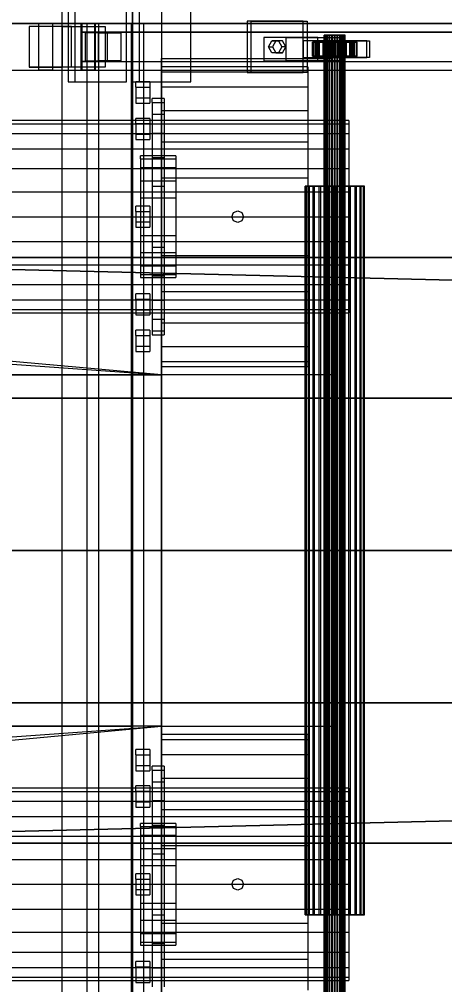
# Model space of a CAD drawing. Header units: millimetres. Extents: x -191664 to 191490, y -197311 to 10263.
# Drawn here: x 16648 to 17011, y -18371 to -17546 of the extents above; entities that cross this region are included whole.
import ezdxf

# ---------------------------------------------------------------- set-up
doc = ezdxf.new("R2010")
doc.units = ezdxf.units.MM
for name, color, linetype, lineweight in [('COTAS_INSTALACION_P', 30, 'Continuous', 0), ('superior_C02', 7, 'Continuous', 0), ('superior_mezcladora', 7, 'Continuous', 0), ('superior_mix-C02', 7, 'Continuous', 0)]:
    doc.layers.add(name, color=color, linetype=linetype, lineweight=lineweight)
doc.dimstyles.new('PLANTA_100', dxfattribs={"dimtxt": 250, "dimasz": 150, "dimexe": 150, "dimexo": 80, "dimgap": 100, "dimtad": 1, "dimtih": 1, "dimtoh": 1, "dimdec": 1, "dimdsep": 46, "dimcen": 0.09, "dimclrd": 1, "dimclre": 1, "dimclrt": 1, "dimadec": 0, "dimazin": 0, "dimtfac": 1, "dimtdec": 4, "dimtofl": 0, "dimtmove": 0, "dimatfit": 3, "dimfxl": 1, "dimtolj": 1, "dimtzin": 0, "dimarcsym": 0})

# ---------------------------------------------------------------- blocks, each defined once
blk = doc.blocks.new('*D5')
at = {"layer": 'COTAS_INSTALACION_P', "color": 1, "lineweight": -2, "transparency": 16777216}
for p, q in [((-1000, -18080), (-1000, -25850)), ((60117.12, -18080), (60117.12, -25850)), ((-850, -25700), (59967.12, -25700))]:
    blk.add_line(p, q, dxfattribs=at)
at = {"layer": 'COTAS_INSTALACION_P', "color": 1, "transparency": 16777216}
for points in [[(-850, -25675), (-850, -25725), (-1000, -25700)], [(59967.12, -25675), (59967.12, -25725), (60117.12, -25700)]]:
    blk.add_solid(points, dxfattribs=at)
at = {"layer": 'Defpoints', "color": 0, "transparency": 16777216}
for p in [(-1000, -18000), (60117.12, -18000), (60117.12, -25700)]:
    blk.add_point(p, dxfattribs=at)

msp = doc.modelspace()

# ---------------------------------------------------------------- linework, layer by layer
at = {"layer": 'superior_C02', "color": 139, "true_color": 0x354b57}
for p, q in [((16664.68, -17550), (16094.52, -17550)), ((16106.21, -17550), (16676.37, -17550)), ((16701.24, -17550), (16118.21, -17550)), ((16129.27, -17550), (16712.3, -17550)), ((16684.87, -17552.5), (16656.18, -17552.5)), ((16656.18, -17552.5), (16656.18, -17587.5)), ((16692.42, -17552.5), (16656.18, -17552.5)), ((16664.68, -17550), (16676.37, -17550)), ((16664.68, -17590), (16664.68, -17550)), ((17812.29, -17550), (16664.68, -17550)), ((16676.37, -17550), (16676.37, -17590)), ((16676.37, -17550), (17823.98, -17550)), ((16684.87, -17587.5), (16684.87, -17552.5)), ((16684.87, -17552.5), (16721.11, -17552.5)), ((16692.42, -17587.5), (16692.42, -17552.5)), ((16692.42, -17552.5), (16721.11, -17552.5)), ((16700.79, -17550), (16712.75, -17550)), ((16700.79, -17590), (16700.79, -17550)), ((17867.68, -17550), (16700.79, -17550)), ((16701.24, -17550), (16701.24, -17590)), ((16712.3, -17550), (16701.24, -17550)), ((16743.88, -17550), (16705.62, -17550)), ((16705.62, -17550), (16705.62, -18450)), ((16715.85, -17550), (16705.62, -17550)), ((16712.3, -17590), (16712.3, -17550)), ((16712.75, -17550), (16712.75, -17590)), ((16712.75, -17550), (17879.65, -17550)), ((16715.85, -18450), (16715.85, -17550)), ((16715.85, -17550), (16754.11, -17550)), ((16721.11, -17552.5), (16721.11, -17587.5)), ((16743.88, -18450), (16743.88, -17550)), ((16743.88, -17550), (16754.11, -17550)), ((16754.11, -17550), (16754.11, -18450)), ((16890.38, -17548), (16842.56, -17548)), ((16842.56, -17548), (16842.56, -17592)), ((16846.07, -17548), (16842.56, -17548)), ((16846.07, -17592), (16846.07, -17548)), ((16846.07, -17548), (16893.89, -17548)), ((16890.38, -17592), (16890.38, -17548)), ((16890.38, -17548), (16893.89, -17548)), ((16893.89, -17548), (16893.89, -17592)), ((16700.93, -17557.5), (16712.6, -17557.5)), ((16700.93, -17582.5), (16700.93, -17557.5)), ((17812.3, -17557.5), (16700.93, -17557.5)), ((16723.35, -17558), (16704.22, -17558)), ((16704.22, -17558), (16704.22, -17582)), ((16715.48, -17558), (16704.22, -17558)), ((16712.6, -17557.5), (16712.6, -17582.5)), ((16712.6, -17557.5), (17823.97, -17557.5)), ((16715.48, -17582), (16715.48, -17558)), ((16715.48, -17558), (16734.6, -17558)), ((16723.35, -17582), (16723.35, -17558)), ((16723.35, -17558), (16734.6, -17558)), ((16734.6, -17558), (16734.6, -17582)), ((16876.04, -17562), (16856.91, -17562)), ((16856.91, -17562), (16856.91, -17582)), ((16902.96, -17562), (16856.91, -17562)), ((16876.04, -17582), (16876.04, -17562)), ((16876.04, -17562), (16922.09, -17562)), ((16902.96, -17582), (16902.96, -17562)), ((16902.96, -17562), (16922.09, -17562)), ((16922.09, -17562), (16922.09, -17582)), ((16901.79, -17565), (16890.32, -17565)), ((16890.32, -17565), (16890.32, -17579)), ((16902.59, -17565), (16890.32, -17565)), ((16944.75, -17565), (16900.76, -17565)), ((16900.76, -17565), (16900.76, -17579)), ((16903.1, -17565), (16900.76, -17565)), ((16901.79, -17579), (16901.79, -17565)), ((16901.79, -17565), (16914.07, -17565)), ((16902.59, -17579), (16902.59, -17565)), ((16902.59, -17565), (16914.07, -17565)), ((16903.1, -17579), (16903.1, -17565)), ((16903.1, -17565), (16947.09, -17565)), ((16914.07, -17565), (16914.07, -17579)), ((16932.4, -17565), (16920.92, -17565)), ((16920.92, -17565), (16920.92, -17579)), ((16933.2, -17565), (16920.92, -17565)), ((16932.4, -17579), (16932.4, -17565)), ((16932.4, -17565), (16944.67, -17565)), ((16933.2, -17579), (16933.2, -17565)), ((16933.2, -17565), (16944.67, -17565)), ((16944.67, -17565), (16944.67, -17579)), ((16944.75, -17579), (16944.75, -17565)), ((16944.75, -17565), (16947.09, -17565)), ((16947.09, -17565), (16947.09, -17579)), ((16890.32, -17579), (16901.79, -17579)), ((16890.32, -17579), (16902.59, -17579)), ((16900.76, -17579), (16944.75, -17579)), ((16900.76, -17579), (16903.1, -17579)), ((16914.07, -17579), (16901.79, -17579)), ((16914.07, -17579), (16902.59, -17579)), ((16947.09, -17579), (16903.1, -17579)), ((16920.92, -17579), (16932.4, -17579)), ((16920.92, -17579), (16933.2, -17579)), ((16944.67, -17579), (16932.4, -17579)), ((16944.67, -17579), (16933.2, -17579)), ((16947.09, -17579), (16944.75, -17579)), ((16656.18, -17587.5), (16684.87, -17587.5)), ((16692.42, -17587.5), (16656.18, -17587.5)), ((16721.11, -17587.5), (16684.87, -17587.5)), ((16721.11, -17587.5), (16692.42, -17587.5)), ((16712.6, -17582.5), (16700.93, -17582.5)), ((16700.93, -17582.5), (17812.3, -17582.5)), ((16704.22, -17582), (16723.35, -17582)), ((16704.22, -17582), (16715.48, -17582)), ((16712.6, -17582.5), (17823.97, -17582.5)), ((16734.6, -17582), (16715.48, -17582)), ((16734.6, -17582), (16723.35, -17582)), ((16856.91, -17582), (16876.04, -17582)), ((16856.91, -17582), (16902.96, -17582)), ((16922.09, -17582), (16876.04, -17582)), ((16922.09, -17582), (16902.96, -17582)), ((16094.52, -17590), (16664.68, -17590)), ((16106.21, -17590), (16676.37, -17590)), ((16118.21, -17590), (16701.24, -17590)), ((16129.27, -17590), (16712.3, -17590)), ((16676.37, -17590), (16664.68, -17590)), ((16664.68, -17590), (17812.29, -17590)), ((16676.37, -17590), (17823.98, -17590)), ((16712.75, -17590), (16700.79, -17590)), ((16700.79, -17590), (17867.68, -17590)), ((16701.24, -17590), (16712.3, -17590)), ((16712.75, -17590), (17879.65, -17590)), ((16842.56, -17592), (16890.38, -17592)), ((16842.56, -17592), (16846.07, -17592)), ((16893.89, -17592), (16846.07, -17592)), ((16893.89, -17592), (16890.38, -17592))]:
    msp.add_line(p, q, dxfattribs=at)
at = {"layer": 'superior_C02', "color": 9, "true_color": 0xbac6cb}
for p, q in [((16908.73, -17560), (16908.5, -17560)), ((16908.5, -17560), (16908.89, -17560)), ((16908.5, -18440), (16908.5, -17560)), ((16909.55, -17560), (16908.73, -17560)), ((16908.73, -18440), (16908.73, -17560)), ((16908.89, -17560), (16909.86, -17560)), ((16908.89, -18440), (16908.89, -17560)), ((16910.91, -17560), (16909.55, -17560)), ((16909.55, -18440), (16909.55, -17560)), ((16909.86, -17560), (16911.36, -17560)), ((16909.86, -18440), (16909.86, -17560)), ((16912.73, -17560), (16910.91, -17560)), ((16910.91, -18440), (16910.91, -17560)), ((16911.36, -17560), (16913.27, -17560)), ((16911.36, -18440), (16911.36, -17560)), ((16914.86, -17560), (16912.73, -17560)), ((16912.73, -18440), (16912.73, -17560)), ((16913.27, -17560), (16915.47, -17560)), ((16913.27, -18440), (16913.27, -17560)), ((16917.18, -17560), (16914.86, -17560)), ((16914.86, -18440), (16914.86, -17560)), ((16915.47, -17560), (16917.81, -17560)), ((16915.47, -18440), (16915.47, -17560)), ((16919.52, -17560), (16917.18, -17560)), ((16917.18, -18440), (16917.18, -17560)), ((16917.81, -17560), (16920.13, -17560)), ((16917.81, -18440), (16917.81, -17560)), ((16921.72, -17560), (16919.52, -17560)), ((16919.52, -18440), (16919.52, -17560)), ((16920.13, -17560), (16922.26, -17560)), ((16920.13, -18440), (16920.13, -17560)), ((16923.63, -17560), (16921.72, -17560)), ((16921.72, -18440), (16921.72, -17560)), ((16922.26, -17560), (16924.08, -17560)), ((16922.26, -18440), (16922.26, -17560)), ((16925.13, -17560), (16923.63, -17560)), ((16923.63, -18440), (16923.63, -17560)), ((16924.08, -17560), (16925.44, -17560)), ((16924.08, -18440), (16924.08, -17560)), ((16926.1, -17560), (16925.13, -17560)), ((16925.13, -18440), (16925.13, -17560)), ((16925.44, -17560), (16926.26, -17560)), ((16925.44, -18440), (16925.44, -17560)), ((16926.49, -17560), (16926.1, -17560)), ((16926.1, -17560), (16926.1, -18440)), ((16926.26, -17560), (16926.49, -17560)), ((16926.26, -18440), (16926.26, -17560)), ((16926.49, -18440), (16926.49, -17560))]:
    msp.add_line(p, q, dxfattribs=at)
at = {"layer": 'superior_C02', "color": 9, "true_color": 0xbdc8cc}
for p, q in [((16860.73, -17570), (16863.6, -17564.8)), ((16863.6, -17575.2), (16860.73, -17570)), ((16860.73, -17570), (16864.24, -17570)), ((16863.6, -17564.8), (16869.34, -17564.8)), ((16867.11, -17564.8), (16863.6, -17564.8)), ((16867.11, -17564.8), (16864.24, -17570)), ((16864.24, -17570), (16867.11, -17575.2)), ((16872.85, -17564.8), (16867.11, -17564.8)), ((16869.34, -17564.8), (16872.21, -17570)), ((16872.85, -17564.8), (16869.34, -17564.8)), ((16872.21, -17570), (16869.34, -17575.2)), ((16875.72, -17570), (16872.21, -17570)), ((16875.72, -17570), (16872.85, -17564.8)), ((16872.85, -17575.2), (16875.72, -17570)), ((16869.34, -17575.2), (16863.6, -17575.2)), ((16867.11, -17575.2), (16863.6, -17575.2)), ((16867.11, -17575.2), (16872.85, -17575.2)), ((16872.85, -17575.2), (16869.34, -17575.2))]:
    msp.add_line(p, q, dxfattribs=at)
at = {"layer": 'superior_C02', "color": 155, "true_color": 0x617580}
for p, q in [((16898.98, -17566), (16898.51, -17566)), ((16898.51, -17566), (16908.5, -17566)), ((16898.51, -17578), (16898.51, -17566)), ((16898.51, -17566), (16899.32, -17566)), ((16900.72, -17566), (16898.98, -17566)), ((16898.98, -17566), (16908.73, -17566)), ((16898.98, -17578), (16898.98, -17566)), ((16899.32, -17566), (16908.89, -17566)), ((16899.32, -17578), (16899.32, -17566)), ((16899.32, -17566), (16901.38, -17566)), ((16903.6, -17566), (16900.72, -17566)), ((16900.72, -17566), (16909.55, -17566)), ((16900.72, -17578), (16900.72, -17566)), ((16901.38, -17566), (16909.86, -17566)), ((16901.38, -17578), (16901.38, -17566)), ((16901.38, -17566), (16904.54, -17566)), ((16907.43, -17566), (16903.6, -17566)), ((16903.6, -17566), (16910.91, -17566)), ((16903.6, -17578), (16903.6, -17566)), ((16904.54, -17566), (16911.36, -17566)), ((16904.54, -17578), (16904.54, -17566)), ((16904.54, -17566), (16908.57, -17566)), ((16911.94, -17566), (16907.43, -17566)), ((16907.43, -17566), (16912.73, -17566)), ((16907.43, -17578), (16907.43, -17566)), ((16908.5, -17566), (16908.73, -17566)), ((16908.5, -17566), (16908.5, -17578)), ((16908.89, -17566), (16908.5, -17566)), ((16908.57, -17566), (16913.27, -17566)), ((16908.57, -17578), (16908.57, -17566)), ((16908.57, -17566), (16913.22, -17566)), ((16908.73, -17566), (16909.55, -17566)), ((16908.73, -17566), (16908.73, -17578)), ((16908.89, -17566), (16908.89, -17578)), ((16909.86, -17566), (16908.89, -17566)), ((16909.55, -17566), (16910.91, -17566)), ((16909.55, -17566), (16909.55, -17578)), ((16909.86, -17566), (16909.86, -17578)), ((16911.36, -17566), (16909.86, -17566)), ((16910.91, -17566), (16912.73, -17566)), ((16910.91, -17566), (16910.91, -17578)), ((16911.36, -17566), (16911.36, -17578)), ((16913.27, -17566), (16911.36, -17566)), ((16916.83, -17566), (16911.94, -17566)), ((16911.94, -17566), (16914.86, -17566)), ((16911.94, -17578), (16911.94, -17566)), ((16912.73, -17566), (16914.86, -17566)), ((16912.73, -17566), (16912.73, -17578)), ((16913.22, -17566), (16915.47, -17566)), ((16913.22, -17578), (16913.22, -17566)), ((16913.22, -17566), (16918.16, -17566)), ((16913.27, -17566), (16913.27, -17578)), ((16915.47, -17566), (16913.27, -17566)), ((16914.86, -17566), (16917.18, -17566)), ((16914.86, -17566), (16914.86, -17578)), ((16915.47, -17566), (16915.47, -17578)), ((16917.81, -17566), (16915.47, -17566)), ((16921.77, -17566), (16916.83, -17566)), ((16916.83, -17566), (16917.18, -17566)), ((16916.83, -17578), (16916.83, -17566)), ((16917.18, -17566), (16919.52, -17566)), ((16917.18, -17566), (16917.18, -17578)), ((16918.16, -17566), (16917.81, -17566)), ((16917.81, -17566), (16917.81, -17578)), ((16920.13, -17566), (16917.81, -17566)), ((16918.16, -17578), (16918.16, -17566)), ((16918.16, -17566), (16923.05, -17566)), ((16921.77, -17566), (16919.52, -17566)), ((16919.52, -17566), (16921.72, -17566)), ((16919.52, -17566), (16919.52, -17578)), ((16923.05, -17566), (16920.13, -17566)), ((16920.13, -17566), (16920.13, -17578)), ((16922.26, -17566), (16920.13, -17566)), ((16926.42, -17566), (16921.72, -17566)), ((16921.72, -17566), (16923.63, -17566)), ((16921.72, -17566), (16921.72, -17578)), ((16926.42, -17566), (16921.77, -17566)), ((16921.77, -17578), (16921.77, -17566)), ((16927.56, -17566), (16922.26, -17566)), ((16922.26, -17566), (16922.26, -17578)), ((16924.08, -17566), (16922.26, -17566)), ((16923.05, -17578), (16923.05, -17566)), ((16923.05, -17566), (16927.56, -17566)), ((16930.45, -17566), (16923.63, -17566)), ((16923.63, -17566), (16925.13, -17566)), ((16923.63, -17566), (16923.63, -17578)), ((16931.39, -17566), (16924.08, -17566)), ((16924.08, -17566), (16924.08, -17578)), ((16925.44, -17566), (16924.08, -17566)), ((16933.61, -17566), (16925.13, -17566)), ((16925.13, -17566), (16926.1, -17566)), ((16925.13, -17566), (16925.13, -17578)), ((16934.27, -17566), (16925.44, -17566)), ((16925.44, -17566), (16925.44, -17578)), ((16926.26, -17566), (16925.44, -17566)), ((16926.1, -17566), (16935.67, -17566)), ((16926.1, -17578), (16926.1, -17566)), ((16926.1, -17566), (16926.49, -17566)), ((16936.01, -17566), (16926.26, -17566)), ((16926.26, -17566), (16926.26, -17578)), ((16926.49, -17566), (16926.26, -17566)), ((16930.45, -17566), (16926.42, -17566)), ((16926.42, -17578), (16926.42, -17566)), ((16936.48, -17566), (16926.49, -17566)), ((16926.49, -17566), (16926.49, -17578)), ((16927.56, -17578), (16927.56, -17566)), ((16927.56, -17566), (16931.39, -17566)), ((16933.61, -17566), (16930.45, -17566)), ((16930.45, -17578), (16930.45, -17566)), ((16931.39, -17578), (16931.39, -17566)), ((16931.39, -17566), (16934.27, -17566)), ((16935.67, -17566), (16933.61, -17566)), ((16933.61, -17578), (16933.61, -17566)), ((16934.27, -17578), (16934.27, -17566)), ((16934.27, -17566), (16936.01, -17566)), ((16935.67, -17566), (16935.67, -17578)), ((16936.48, -17566), (16935.67, -17566)), ((16936.01, -17578), (16936.01, -17566)), ((16936.01, -17566), (16936.48, -17566)), ((16936.48, -17578), (16936.48, -17566)), ((16908.5, -17578), (16898.51, -17578)), ((16898.51, -17578), (16898.98, -17578)), ((16899.32, -17578), (16898.51, -17578)), ((16908.73, -17578), (16898.98, -17578)), ((16898.98, -17578), (16900.72, -17578)), ((16908.89, -17578), (16899.32, -17578)), ((16901.38, -17578), (16899.32, -17578)), ((16909.55, -17578), (16900.72, -17578)), ((16900.72, -17578), (16903.6, -17578)), ((16909.86, -17578), (16901.38, -17578)), ((16904.54, -17578), (16901.38, -17578)), ((16910.91, -17578), (16903.6, -17578)), ((16903.6, -17578), (16907.43, -17578)), ((16911.36, -17578), (16904.54, -17578)), ((16908.57, -17578), (16904.54, -17578)), ((16912.73, -17578), (16907.43, -17578)), ((16907.43, -17578), (16911.94, -17578)), ((16908.73, -17578), (16908.5, -17578)), ((16908.5, -17578), (16908.89, -17578)), ((16913.27, -17578), (16908.57, -17578)), ((16913.22, -17578), (16908.57, -17578)), ((16909.55, -17578), (16908.73, -17578)), ((16908.89, -17578), (16909.86, -17578)), ((16910.91, -17578), (16909.55, -17578)), ((16909.86, -17578), (16911.36, -17578)), ((16912.73, -17578), (16910.91, -17578)), ((16911.36, -17578), (16913.27, -17578)), ((16914.86, -17578), (16911.94, -17578)), ((16911.94, -17578), (16916.83, -17578)), ((16914.86, -17578), (16912.73, -17578)), ((16915.47, -17578), (16913.22, -17578)), ((16918.16, -17578), (16913.22, -17578)), ((16913.27, -17578), (16915.47, -17578)), ((16917.18, -17578), (16914.86, -17578)), ((16915.47, -17578), (16917.81, -17578)), ((16917.18, -17578), (16916.83, -17578)), ((16916.83, -17578), (16921.77, -17578)), ((16919.52, -17578), (16917.18, -17578)), ((16917.81, -17578), (16918.16, -17578)), ((16917.81, -17578), (16920.13, -17578)), ((16923.05, -17578), (16918.16, -17578)), ((16921.72, -17578), (16919.52, -17578)), ((16919.52, -17578), (16921.77, -17578)), ((16920.13, -17578), (16923.05, -17578)), ((16920.13, -17578), (16922.26, -17578)), ((16923.63, -17578), (16921.72, -17578)), ((16921.72, -17578), (16926.42, -17578)), ((16921.77, -17578), (16926.42, -17578)), ((16922.26, -17578), (16927.56, -17578)), ((16922.26, -17578), (16924.08, -17578)), ((16927.56, -17578), (16923.05, -17578)), ((16925.13, -17578), (16923.63, -17578)), ((16923.63, -17578), (16930.45, -17578)), ((16924.08, -17578), (16931.39, -17578)), ((16924.08, -17578), (16925.44, -17578)), ((16926.1, -17578), (16925.13, -17578)), ((16925.13, -17578), (16933.61, -17578)), ((16925.44, -17578), (16934.27, -17578)), ((16925.44, -17578), (16926.26, -17578)), ((16935.67, -17578), (16926.1, -17578)), ((16926.49, -17578), (16926.1, -17578)), ((16926.26, -17578), (16936.01, -17578)), ((16926.26, -17578), (16926.49, -17578)), ((16926.42, -17578), (16930.45, -17578)), ((16926.49, -17578), (16936.48, -17578)), ((16931.39, -17578), (16927.56, -17578)), ((16930.45, -17578), (16933.61, -17578)), ((16934.27, -17578), (16931.39, -17578)), ((16933.61, -17578), (16935.67, -17578)), ((16936.01, -17578), (16934.27, -17578)), ((16935.67, -17578), (16936.48, -17578)), ((16936.48, -17578), (16936.01, -17578))]:
    msp.add_line(p, q, dxfattribs=at)
at = {"layer": 'superior_C02', "color": 252, "true_color": 0x83939a}
for p, q in [((16892.75, -17688.85), (16892.11, -17688.85)), ((16892.11, -17688.85), (16893.2, -17688.85)), ((16892.11, -18311.15), (16892.11, -17688.85)), ((16895.07, -17688.85), (16892.75, -17688.85)), ((16892.75, -18311.15), (16892.75, -17688.85)), ((16893.2, -17688.85), (16895.95, -17688.85)), ((16893.2, -18311.15), (16893.2, -17688.85)), ((16898.92, -17688.85), (16895.07, -17688.85)), ((16895.07, -18311.15), (16895.07, -17688.85)), ((16895.95, -17688.85), (16900.17, -17688.85)), ((16895.95, -18311.15), (16895.95, -17688.85)), ((16904.04, -17688.85), (16898.92, -17688.85)), ((16898.92, -18311.15), (16898.92, -17688.85)), ((16900.17, -17688.85), (16905.57, -17688.85)), ((16900.17, -18311.15), (16900.17, -17688.85)), ((16910.07, -17688.85), (16904.04, -17688.85)), ((16904.04, -18311.15), (16904.04, -17688.85)), ((16905.57, -17688.85), (16911.78, -17688.85)), ((16905.57, -18311.15), (16905.57, -17688.85)), ((16916.61, -17688.85), (16910.07, -17688.85)), ((16910.07, -18311.15), (16910.07, -17688.85)), ((16911.78, -17688.85), (16918.38, -17688.85)), ((16911.78, -18311.15), (16911.78, -17688.85)), ((16923.21, -17688.85), (16916.61, -17688.85)), ((16916.61, -18311.15), (16916.61, -17688.85)), ((16918.38, -17688.85), (16924.92, -17688.85)), ((16918.38, -18311.15), (16918.38, -17688.85)), ((16929.42, -17688.85), (16923.21, -17688.85)), ((16923.21, -18311.15), (16923.21, -17688.85)), ((16924.92, -17688.85), (16930.95, -17688.85)), ((16924.92, -18311.15), (16924.92, -17688.85)), ((16934.82, -17688.85), (16929.42, -17688.85)), ((16929.42, -18311.15), (16929.42, -17688.85)), ((16930.95, -17688.85), (16936.07, -17688.85)), ((16930.95, -18311.15), (16930.95, -17688.85)), ((16939.04, -17688.85), (16934.82, -17688.85)), ((16934.82, -18311.15), (16934.82, -17688.85)), ((16936.07, -17688.85), (16939.92, -17688.85)), ((16936.07, -18311.15), (16936.07, -17688.85)), ((16941.79, -17688.85), (16939.04, -17688.85)), ((16939.04, -18311.15), (16939.04, -17688.85)), ((16939.92, -17688.85), (16942.24, -17688.85)), ((16939.92, -18311.15), (16939.92, -17688.85)), ((16942.88, -17688.85), (16941.79, -17688.85)), ((16941.79, -17688.85), (16941.79, -18311.15)), ((16942.24, -17688.85), (16942.88, -17688.85)), ((16942.24, -18311.15), (16942.24, -17688.85)), ((16942.88, -18311.15), (16942.88, -17688.85)), ((16893.2, -18311.15), (16892.11, -18311.15)), ((16892.11, -18311.15), (16892.75, -18311.15)), ((16892.75, -18311.15), (16895.07, -18311.15)), ((16895.95, -18311.15), (16893.2, -18311.15)), ((16895.07, -18311.15), (16898.92, -18311.15)), ((16900.17, -18311.15), (16895.95, -18311.15)), ((16898.92, -18311.15), (16904.04, -18311.15)), ((16905.57, -18311.15), (16900.17, -18311.15)), ((16904.04, -18311.15), (16910.07, -18311.15)), ((16911.78, -18311.15), (16905.57, -18311.15)), ((16910.07, -18311.15), (16916.61, -18311.15)), ((16918.38, -18311.15), (16911.78, -18311.15)), ((16916.61, -18311.15), (16923.21, -18311.15)), ((16924.92, -18311.15), (16918.38, -18311.15)), ((16923.21, -18311.15), (16929.42, -18311.15)), ((16930.95, -18311.15), (16924.92, -18311.15)), ((16929.42, -18311.15), (16934.82, -18311.15)), ((16936.07, -18311.15), (16930.95, -18311.15)), ((16934.82, -18311.15), (16939.04, -18311.15)), ((16939.92, -18311.15), (16936.07, -18311.15)), ((16939.04, -18311.15), (16941.79, -18311.15)), ((16942.24, -18311.15), (16939.92, -18311.15)), ((16941.79, -18311.15), (16942.88, -18311.15)), ((16942.88, -18311.15), (16942.24, -18311.15))]:
    msp.add_line(p, q, dxfattribs=at)
at = {"layer": 'superior_C02', "color": 139, "true_color": 0x345e4e}
for p, q in [((16219, -17750), (17117.24, -17771.7)), ((17118.98, -17771.7), (16220.74, -17750)), ((16219, -17870), (17137.24, -17870)), ((17138.98, -17870), (16220.74, -17870)), ((16219, -18000), (17137.24, -18000)), ((17138.98, -18000), (16220.74, -18000)), ((16219, -18130), (17137.24, -18130)), ((17138.98, -18130), (16220.74, -18130)), ((17117.24, -18228.3), (16219, -18250)), ((16220.74, -18250), (17118.98, -18228.3))]:
    msp.add_line(p, q, dxfattribs=at)
at = {"layer": 'superior_C02', "color": 251, "true_color": 0x586d65}
for p, q in [((16335.43, -17750), (25411.09, -17750)), ((25412.56, -17750), (16336.9, -17750)), ((25411.09, -18250), (16335.43, -18250)), ((16336.9, -18250), (25412.56, -18250))]:
    msp.add_line(p, q, dxfattribs=at)
at = {"layer": 'superior_mezcladora', "color": 8, "true_color": 0x667b86}
for p, q in [((16689.53, -17250), (16689.53, -17600)), ((16695.53, -17600), (16695.53, -17250)), ((16739.53, -17600), (16739.53, -17250)), ((16744.53, -17250), (16744.53, -17600)), ((16750.53, -17600), (16750.53, -17250)), ((16794.53, -17600), (16794.53, -17250)), ((16689.53, -17600), (16739.53, -17600)), ((16689.53, -17600), (16695.53, -17600)), ((16744.53, -17600), (16794.53, -17600)), ((16744.53, -17600), (16750.53, -17600))]:
    msp.add_line(p, q, dxfattribs=at)
at = {"layer": 'superior_mezcladora', "color": 9, "true_color": 0xc6c9c8}
for p, q in [((16744.53, -18650), (16744.53, -17350)), ((16769.53, -17350), (16769.53, -18650))]:
    msp.add_line(p, q, dxfattribs=at)
at = {"layer": 'superior_mezcladora', "color": 253, "true_color": 0xa5a6aa}
for p, q in [((16744.53, -18625), (16744.53, -17375)), ((16744.53, -17375), (16744.53, -17850)), ((16769.53, -17375), (16769.53, -18625)), ((16744.53, -17850), (16169.53, -17850)), ((16169.53, -18150), (16744.53, -18150)), ((16744.53, -18150), (16744.53, -18625))]:
    msp.add_line(p, q, dxfattribs=at)
at = {"layer": 'superior_mezcladora', "color": 251, "true_color": 0x64686b}
for p, q in [((16684.53, -18600), (16684.53, -17400)), ((16744.53, -17400), (16744.53, -18600))]:
    msp.add_line(p, q, dxfattribs=at)
at = {"layer": 'superior_mezcladora', "color": 107, "true_color": 0x248357}
for p, q in [((16769.53, -17850), (16769.53, -17580)), ((16769.53, -17580), (16914.53, -17580)), ((16914.53, -17580), (16914.53, -17850)), ((16769.53, -17591.36), (16769.53, -17587)), ((16894.53, -17587), (16769.53, -17587)), ((16894.53, -17587), (16894.53, -17591.36)), ((16769.53, -17591.36), (16769.53, -17604.15)), ((16769.53, -17591.36), (16894.53, -17591.36)), ((16894.53, -17591.36), (16894.53, -17604.15)), ((16769.53, -17604.15), (16769.53, -17624.49)), ((16769.53, -17604.15), (16894.53, -17604.15)), ((16894.53, -17604.15), (16894.53, -17624.49)), ((16769.53, -17624.49), (16769.53, -17651)), ((16769.53, -17624.49), (16894.53, -17624.49)), ((16894.53, -17624.49), (16894.53, -17651)), ((16769.53, -17651), (16769.53, -17681.87)), ((16769.53, -17651), (16894.53, -17651)), ((16894.53, -17651), (16894.53, -17681.87)), ((16751.53, -17665.55), (16751.53, -17663)), ((16781.53, -17663), (16751.53, -17663)), ((16751.53, -17665.55), (16751.53, -17672.93)), ((16751.53, -17665.55), (16781.53, -17665.55)), ((16781.53, -17663), (16781.53, -17665.55)), ((16781.53, -17665.55), (16781.53, -17672.93)), ((16751.53, -17672.93), (16751.53, -17684.44)), ((16751.53, -17672.93), (16781.53, -17672.93)), ((16781.53, -17672.93), (16781.53, -17684.44)), ((16751.53, -17684.44), (16751.53, -17698.93)), ((16751.53, -17684.44), (16781.53, -17684.44)), ((16769.53, -17681.87), (16769.53, -17715)), ((16769.53, -17681.87), (16894.53, -17681.87)), ((16781.53, -17684.44), (16781.53, -17698.93)), ((16894.53, -17681.87), (16894.53, -17715)), ((16751.53, -17698.93), (16751.53, -17715)), ((16751.53, -17698.93), (16781.53, -17698.93)), ((16781.53, -17698.93), (16781.53, -17715)), ((16751.53, -17715), (16751.53, -17731.07)), ((16751.53, -17715), (16781.53, -17715)), ((16769.53, -17715), (16769.53, -17748.13)), ((16769.53, -17715), (16894.53, -17715)), ((16781.53, -17715), (16781.53, -17731.07)), ((16894.53, -17715), (16894.53, -17748.13)), ((16751.53, -17731.07), (16751.53, -17745.56)), ((16751.53, -17731.07), (16781.53, -17731.07)), ((16781.53, -17731.07), (16781.53, -17745.56)), ((16751.53, -17745.56), (16751.53, -17757.07)), ((16751.53, -17745.56), (16781.53, -17745.56)), ((16769.53, -17748.13), (16769.53, -17779)), ((16769.53, -17748.13), (16894.53, -17748.13)), ((16781.53, -17745.56), (16781.53, -17757.07)), ((16894.53, -17748.13), (16894.53, -17779)), ((16751.53, -17757.07), (16751.53, -17764.45)), ((16751.53, -17757.07), (16781.53, -17757.07)), ((16781.53, -17757.07), (16781.53, -17764.45)), ((16751.53, -17764.45), (16751.53, -17767)), ((16751.53, -17764.45), (16781.53, -17764.45)), ((16751.53, -17767), (16781.53, -17767)), ((16781.53, -17764.45), (16781.53, -17767)), ((16769.53, -17779), (16769.53, -17805.51)), ((16769.53, -17779), (16894.53, -17779)), ((16894.53, -17779), (16894.53, -17805.51)), ((16769.53, -17805.51), (16769.53, -17825.85)), ((16769.53, -17805.51), (16894.53, -17805.51)), ((16894.53, -17805.51), (16894.53, -17825.85)), ((16769.53, -17825.85), (16769.53, -17838.64)), ((16769.53, -17825.85), (16894.53, -17825.85)), ((16894.53, -17825.85), (16894.53, -17838.64)), ((16769.53, -17838.64), (16769.53, -17843)), ((16769.53, -17838.64), (16894.53, -17838.64)), ((16769.53, -17843), (16894.53, -17843)), ((16894.53, -17838.64), (16894.53, -17843)), ((16914.53, -17850), (16769.53, -17850)), ((16769.53, -18420), (16769.53, -18150)), ((16769.53, -18150), (16914.53, -18150)), ((16769.53, -18161.36), (16769.53, -18157)), ((16894.53, -18157), (16769.53, -18157)), ((16894.53, -18157), (16894.53, -18161.36)), ((16914.53, -18150), (16914.53, -18420)), ((16769.53, -18161.36), (16769.53, -18174.15)), ((16769.53, -18161.36), (16894.53, -18161.36)), ((16894.53, -18161.36), (16894.53, -18174.15)), ((16769.53, -18174.15), (16769.53, -18194.49)), ((16769.53, -18174.15), (16894.53, -18174.15)), ((16894.53, -18174.15), (16894.53, -18194.49)), ((16769.53, -18194.49), (16769.53, -18221)), ((16769.53, -18194.49), (16894.53, -18194.49)), ((16894.53, -18194.49), (16894.53, -18221)), ((16769.53, -18221), (16769.53, -18251.87)), ((16769.53, -18221), (16894.53, -18221)), ((16894.53, -18221), (16894.53, -18251.87)), ((16751.53, -18235.55), (16751.53, -18233)), ((16781.53, -18233), (16751.53, -18233)), ((16751.53, -18235.55), (16751.53, -18242.93)), ((16751.53, -18235.55), (16781.53, -18235.55)), ((16781.53, -18233), (16781.53, -18235.55)), ((16781.53, -18235.55), (16781.53, -18242.93)), ((16751.53, -18242.93), (16751.53, -18254.44)), ((16751.53, -18242.93), (16781.53, -18242.93)), ((16781.53, -18242.93), (16781.53, -18254.44)), ((16751.53, -18254.44), (16751.53, -18268.93)), ((16751.53, -18254.44), (16781.53, -18254.44)), ((16769.53, -18251.87), (16769.53, -18285)), ((16769.53, -18251.87), (16894.53, -18251.87)), ((16781.53, -18254.44), (16781.53, -18268.93)), ((16894.53, -18251.87), (16894.53, -18285)), ((16751.53, -18268.93), (16751.53, -18285)), ((16751.53, -18268.93), (16781.53, -18268.93)), ((16781.53, -18268.93), (16781.53, -18285)), ((16751.53, -18285), (16751.53, -18301.07)), ((16751.53, -18285), (16781.53, -18285)), ((16769.53, -18285), (16769.53, -18318.13)), ((16769.53, -18285), (16894.53, -18285)), ((16781.53, -18285), (16781.53, -18301.07)), ((16894.53, -18285), (16894.53, -18318.13)), ((16751.53, -18301.07), (16751.53, -18315.56)), ((16751.53, -18301.07), (16781.53, -18301.07)), ((16781.53, -18301.07), (16781.53, -18315.56)), ((16751.53, -18315.56), (16751.53, -18327.07)), ((16751.53, -18315.56), (16781.53, -18315.56)), ((16769.53, -18318.13), (16769.53, -18349)), ((16769.53, -18318.13), (16894.53, -18318.13)), ((16781.53, -18315.56), (16781.53, -18327.07)), ((16894.53, -18318.13), (16894.53, -18349)), ((16751.53, -18327.07), (16751.53, -18334.45)), ((16751.53, -18327.07), (16781.53, -18327.07)), ((16781.53, -18327.07), (16781.53, -18334.45)), ((16751.53, -18334.45), (16751.53, -18337)), ((16751.53, -18334.45), (16781.53, -18334.45)), ((16751.53, -18337), (16781.53, -18337)), ((16781.53, -18334.45), (16781.53, -18337)), ((16769.53, -18349), (16769.53, -18375.51)), ((16769.53, -18349), (16894.53, -18349)), ((16894.53, -18349), (16894.53, -18375.51))]:
    msp.add_line(p, q, dxfattribs=at)
at = {"layer": 'superior_mezcladora', "color": 43, "true_color": 0xe7bf45}
for p, q in [((16747.53, -17604.5), (16747.53, -17600)), ((16759.53, -17600), (16747.53, -17600)), ((16747.53, -17604.5), (16747.53, -17613.5)), ((16747.53, -17604.5), (16759.53, -17604.5)), ((16759.53, -17600), (16759.53, -17604.5)), ((16759.53, -17604.5), (16759.53, -17613.5)), ((16747.53, -17613.5), (16747.53, -17618)), ((16747.53, -17613.5), (16759.53, -17613.5)), ((16747.53, -17618), (16759.53, -17618)), ((16759.53, -17613.5), (16759.53, -17618)), ((16747.53, -17635.55), (16747.53, -17631.05)), ((16759.53, -17631.05), (16747.53, -17631.05)), ((16747.53, -17635.55), (16747.53, -17644.55)), ((16747.53, -17635.55), (16759.53, -17635.55)), ((16759.53, -17631.05), (16759.53, -17635.55)), ((16759.53, -17635.55), (16759.53, -17644.55)), ((16747.53, -17644.55), (16747.53, -17649.05)), ((16747.53, -17644.55), (16759.53, -17644.55)), ((16759.53, -17644.55), (16759.53, -17649.05)), ((16747.53, -17649.05), (16759.53, -17649.05)), ((16747.53, -17710.5), (16747.53, -17706)), ((16759.53, -17706), (16747.53, -17706)), ((16747.53, -17710.5), (16747.53, -17719.5)), ((16747.53, -17710.5), (16759.53, -17710.5)), ((16759.53, -17706), (16759.53, -17710.5)), ((16759.53, -17710.5), (16759.53, -17719.5)), ((16747.53, -17719.5), (16747.53, -17724)), ((16747.53, -17719.5), (16759.53, -17719.5)), ((16759.53, -17719.5), (16759.53, -17724)), ((16747.53, -17724), (16759.53, -17724)), ((16747.53, -17785.45), (16747.53, -17780.95)), ((16759.53, -17780.95), (16747.53, -17780.95)), ((16747.53, -17785.45), (16747.53, -17794.45)), ((16747.53, -17785.45), (16759.53, -17785.45)), ((16759.53, -17780.95), (16759.53, -17785.45)), ((16759.53, -17785.45), (16759.53, -17794.45)), ((16747.53, -17794.45), (16747.53, -17798.95)), ((16747.53, -17794.45), (16759.53, -17794.45)), ((16759.53, -17794.45), (16759.53, -17798.95)), ((16747.53, -17798.95), (16759.53, -17798.95)), ((16747.53, -17816.5), (16747.53, -17812)), ((16759.53, -17812), (16747.53, -17812)), ((16747.53, -17816.5), (16747.53, -17825.5)), ((16747.53, -17816.5), (16759.53, -17816.5)), ((16759.53, -17812), (16759.53, -17816.5)), ((16759.53, -17816.5), (16759.53, -17825.5)), ((16747.53, -17825.5), (16747.53, -17830)), ((16747.53, -17825.5), (16759.53, -17825.5)), ((16759.53, -17825.5), (16759.53, -17830)), ((16747.53, -17830), (16759.53, -17830)), ((16747.53, -18174.5), (16747.53, -18170)), ((16759.53, -18170), (16747.53, -18170)), ((16759.53, -18170), (16759.53, -18174.5)), ((16747.53, -18174.5), (16747.53, -18183.5)), ((16747.53, -18174.5), (16759.53, -18174.5)), ((16759.53, -18174.5), (16759.53, -18183.5)), ((16747.53, -18183.5), (16747.53, -18188)), ((16747.53, -18183.5), (16759.53, -18183.5)), ((16747.53, -18188), (16759.53, -18188)), ((16759.53, -18183.5), (16759.53, -18188)), ((16747.53, -18205.55), (16747.53, -18201.05)), ((16759.53, -18201.05), (16747.53, -18201.05)), ((16747.53, -18205.55), (16747.53, -18214.55)), ((16747.53, -18205.55), (16759.53, -18205.55)), ((16759.53, -18201.05), (16759.53, -18205.55)), ((16759.53, -18205.55), (16759.53, -18214.55)), ((16747.53, -18214.55), (16747.53, -18219.05)), ((16747.53, -18214.55), (16759.53, -18214.55)), ((16759.53, -18214.55), (16759.53, -18219.05)), ((16747.53, -18219.05), (16759.53, -18219.05)), ((16747.53, -18280.5), (16747.53, -18276)), ((16759.53, -18276), (16747.53, -18276)), ((16747.53, -18280.5), (16747.53, -18289.5)), ((16747.53, -18280.5), (16759.53, -18280.5)), ((16759.53, -18276), (16759.53, -18280.5)), ((16759.53, -18280.5), (16759.53, -18289.5)), ((16747.53, -18289.5), (16747.53, -18294)), ((16747.53, -18289.5), (16759.53, -18289.5)), ((16747.53, -18294), (16759.53, -18294)), ((16759.53, -18289.5), (16759.53, -18294)), ((16747.53, -18355.45), (16747.53, -18350.95)), ((16759.53, -18350.95), (16747.53, -18350.95)), ((16759.53, -18350.95), (16759.53, -18355.45)), ((16747.53, -18355.45), (16747.53, -18364.45)), ((16747.53, -18355.45), (16759.53, -18355.45)), ((16759.53, -18355.45), (16759.53, -18364.45)), ((16747.53, -18364.45), (16747.53, -18368.95)), ((16747.53, -18364.45), (16759.53, -18364.45)), ((16747.53, -18368.95), (16759.53, -18368.95)), ((16759.53, -18364.45), (16759.53, -18368.95))]:
    msp.add_line(p, q, dxfattribs=at)
at = {"layer": 'superior_mezcladora', "color": 250, "true_color": 0x33393d}
for p, q in [((16761.53, -17617.44), (16761.53, -17614)), ((16771.53, -17614), (16761.53, -17614)), ((16761.53, -17617.44), (16761.53, -17627.53)), ((16761.53, -17617.44), (16771.53, -17617.44)), ((16771.53, -17614), (16771.53, -17617.44)), ((16771.53, -17617.44), (16771.53, -17627.53)), ((16761.53, -17627.53), (16761.53, -17643.58)), ((16761.53, -17627.53), (16771.53, -17627.53)), ((16771.53, -17627.53), (16771.53, -17643.58)), ((16761.53, -17643.58), (16761.53, -17664.5)), ((16761.53, -17643.58), (16771.53, -17643.58)), ((16771.53, -17643.58), (16771.53, -17664.5)), ((16761.53, -17664.5), (16761.53, -17688.86)), ((16761.53, -17664.5), (16771.53, -17664.5)), ((16771.53, -17664.5), (16771.53, -17688.86)), ((16761.53, -17688.86), (16761.53, -17715)), ((16761.53, -17688.86), (16771.53, -17688.86)), ((16771.53, -17688.86), (16771.53, -17715)), ((16761.53, -17715), (16761.53, -17741.14)), ((16761.53, -17715), (16771.53, -17715)), ((16771.53, -17715), (16771.53, -17741.14)), ((16761.53, -17741.14), (16761.53, -17765.5)), ((16761.53, -17741.14), (16771.53, -17741.14)), ((16771.53, -17741.14), (16771.53, -17765.5)), ((16761.53, -17765.5), (16761.53, -17786.42)), ((16761.53, -17765.5), (16771.53, -17765.5)), ((16771.53, -17765.5), (16771.53, -17786.42)), ((16761.53, -17786.42), (16761.53, -17802.47)), ((16761.53, -17786.42), (16771.53, -17786.42)), ((16771.53, -17786.42), (16771.53, -17802.47)), ((16761.53, -17802.47), (16761.53, -17812.56)), ((16761.53, -17802.47), (16771.53, -17802.47)), ((16771.53, -17802.47), (16771.53, -17812.56)), ((16761.53, -17812.56), (16761.53, -17816)), ((16761.53, -17812.56), (16771.53, -17812.56)), ((16761.53, -17816), (16771.53, -17816)), ((16771.53, -17812.56), (16771.53, -17816)), ((16761.53, -18187.44), (16761.53, -18184)), ((16771.53, -18184), (16761.53, -18184)), ((16761.53, -18187.44), (16761.53, -18197.53)), ((16761.53, -18187.44), (16771.53, -18187.44)), ((16771.53, -18184), (16771.53, -18187.44)), ((16771.53, -18187.44), (16771.53, -18197.53)), ((16761.53, -18197.53), (16761.53, -18213.58)), ((16761.53, -18197.53), (16771.53, -18197.53)), ((16771.53, -18197.53), (16771.53, -18213.58)), ((16761.53, -18213.58), (16761.53, -18234.5)), ((16761.53, -18213.58), (16771.53, -18213.58)), ((16771.53, -18213.58), (16771.53, -18234.5)), ((16761.53, -18234.5), (16761.53, -18258.86)), ((16761.53, -18234.5), (16771.53, -18234.5)), ((16771.53, -18234.5), (16771.53, -18258.86)), ((16761.53, -18258.86), (16761.53, -18285)), ((16761.53, -18258.86), (16771.53, -18258.86)), ((16771.53, -18258.86), (16771.53, -18285)), ((16761.53, -18285), (16761.53, -18311.14)), ((16761.53, -18285), (16771.53, -18285)), ((16771.53, -18285), (16771.53, -18311.14)), ((16761.53, -18311.14), (16761.53, -18335.5)), ((16761.53, -18311.14), (16771.53, -18311.14)), ((16771.53, -18311.14), (16771.53, -18335.5)), ((16761.53, -18335.5), (16761.53, -18356.42)), ((16761.53, -18335.5), (16771.53, -18335.5)), ((16771.53, -18335.5), (16771.53, -18356.42)), ((16761.53, -18356.42), (16761.53, -18372.47)), ((16761.53, -18356.42), (16771.53, -18356.42)), ((16771.53, -18356.42), (16771.53, -18372.47))]:
    msp.add_line(p, q, dxfattribs=at)
at = {"layer": 'superior_mezcladora', "color": 254, "true_color": 0xdce0df}
for p, q in [((16929.53, -17633), (10409.53, -17633)), ((10409.53, -17635.79), (16929.53, -17635.79)), ((16929.53, -17633), (16929.53, -17635.79)), ((16929.53, -17635.79), (16929.53, -17643.99)), ((10409.53, -17643.99), (16929.53, -17643.99)), ((16929.53, -17643.99), (16929.53, -17657.02)), ((10409.53, -17657.02), (16929.53, -17657.02)), ((16929.53, -17657.02), (16929.53, -17674)), ((10409.53, -17674), (16929.53, -17674)), ((16929.53, -17674), (16929.53, -17693.78)), ((10409.53, -17693.78), (16929.53, -17693.78)), ((16929.53, -17693.78), (16929.53, -17715)), ((10409.53, -17715), (16929.53, -17715)), ((16929.53, -17715), (16929.53, -17736.22)), ((10409.53, -17736.22), (16929.53, -17736.22)), ((16929.53, -17736.22), (16929.53, -17756)), ((10409.53, -17756), (16929.53, -17756)), ((16929.53, -17756), (16929.53, -17772.98)), ((10409.53, -17772.98), (16929.53, -17772.98)), ((16929.53, -17772.98), (16929.53, -17786.01)), ((10409.53, -17786.01), (16929.53, -17786.01)), ((16929.53, -17786.01), (16929.53, -17794.21)), ((10409.53, -17794.21), (16929.53, -17794.21)), ((16929.53, -17794.21), (16929.53, -17797)), ((10409.53, -17797), (16929.53, -17797)), ((16929.53, -18203), (10409.53, -18203)), ((10409.53, -18205.79), (16929.53, -18205.79)), ((16929.53, -18203), (16929.53, -18205.79)), ((16929.53, -18205.79), (16929.53, -18213.99)), ((10409.53, -18213.99), (16929.53, -18213.99)), ((16929.53, -18213.99), (16929.53, -18227.02)), ((10409.53, -18227.02), (16929.53, -18227.02)), ((16929.53, -18227.02), (16929.53, -18244)), ((10409.53, -18244), (16929.53, -18244)), ((16929.53, -18244), (16929.53, -18263.78)), ((10409.53, -18263.78), (16929.53, -18263.78)), ((16929.53, -18263.78), (16929.53, -18285)), ((10409.53, -18285), (16929.53, -18285)), ((16929.53, -18285), (16929.53, -18306.22)), ((10409.53, -18306.22), (16929.53, -18306.22)), ((16929.53, -18306.22), (16929.53, -18326)), ((10409.53, -18326), (16929.53, -18326)), ((16929.53, -18326), (16929.53, -18342.98)), ((10409.53, -18342.98), (16929.53, -18342.98)), ((16929.53, -18342.98), (16929.53, -18356.01)), ((10409.53, -18356.01), (16929.53, -18356.01)), ((16929.53, -18356.01), (16929.53, -18364.21)), ((10409.53, -18364.21), (16929.53, -18364.21)), ((10409.53, -18367), (16929.53, -18367)), ((16929.53, -18364.21), (16929.53, -18367))]:
    msp.add_line(p, q, dxfattribs=at)
at = {"layer": 'superior_mezcladora', "color": 43, "true_color": 0xc5ad48}
for p, q in [((16829.53, -17715), (16830.99, -17711.46)), ((16830.99, -17711.46), (16834.53, -17710)), ((16834.53, -17710), (16838.06, -17711.46)), ((16838.06, -17711.46), (16839.53, -17715)), ((16830.99, -17718.54), (16829.53, -17715)), ((16834.53, -17720), (16830.99, -17718.54)), ((16838.06, -17718.54), (16834.53, -17720)), ((16839.53, -17715), (16838.06, -17718.54)), ((16830.99, -18281.46), (16834.53, -18280)), ((16834.53, -18280), (16838.06, -18281.46)), ((16829.53, -18285), (16830.99, -18281.46)), ((16830.99, -18288.54), (16829.53, -18285)), ((16834.53, -18290), (16830.99, -18288.54)), ((16838.06, -18288.54), (16834.53, -18290)), ((16838.06, -18281.46), (16839.53, -18285)), ((16839.53, -18285), (16838.06, -18288.54))]:
    msp.add_line(p, q, dxfattribs=at)
at = {"layer": 'superior_mezcladora', "color": 252, "true_color": 0x8b8c91}
for p, q in [((16629.53, -17840), (16769.53, -17850)), ((16169.53, -17850), (16769.53, -17850)), ((16769.53, -17850), (16769.53, -18150)), ((16769.53, -18150), (16169.53, -18150)), ((16629.53, -18160), (16769.53, -18150))]:
    msp.add_line(p, q, dxfattribs=at)
at = {"layer": 'superior_mix-C02', "color": 252, "true_color": 0x85969e}
for p, q in [((16769.53, -17850), (16546.23, -17830)), ((16769.53, -17850), (16169.53, -17850)), ((16769.53, -18150), (16769.53, -17850)), ((16553.56, -18170), (16769.53, -18150))]:
    msp.add_line(p, q, dxfattribs=at)

# ---------------------------------------------------------------- dimensions: what is measured, and where the dimension line sits
at = {"layer": 'COTAS_INSTALACION_P'}
dim = msp.add_aligned_dim(p1=(-1000, -18000), p2=(60117.12, -18000), distance=-7700, text='<> P', dimstyle='PLANTA_100', dxfattribs=at)
dim.commit()
dim.dimension.update_dxf_attribs({"geometry": '*D5', "text_midpoint": (29558.56, -25700)})

doc.saveas('drawing.dxf')
